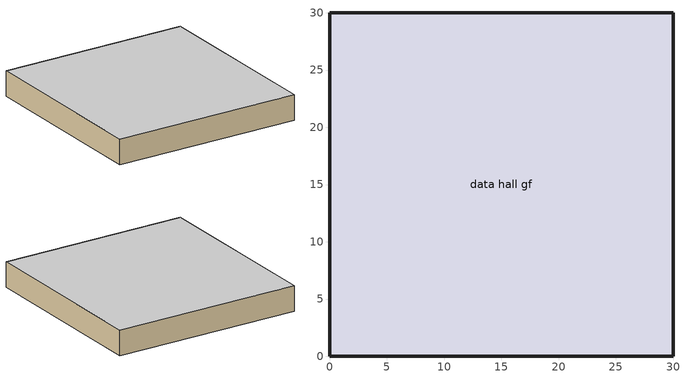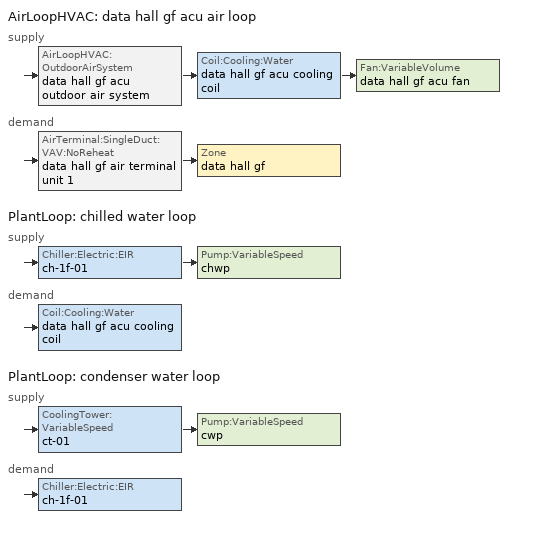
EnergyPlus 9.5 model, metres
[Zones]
data hall gf
 floor ground (floor): 30,30 30,0 0,0 0,30 z0
 wall outside (ext-walls): 0,0 30,0 30,30 0,30 0,0 z0:4
 ceiling inside (ceiling): 0,0 30,0 30,30 0,30 z4
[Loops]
AirLoopHVAC 'data hall gf acu air loop'
 supply: AirLoopHVAC:OutdoorAirSystem 'data hall gf acu outdoor air system' > Coil:Cooling:Water 'data hall gf acu cooling coil' > Fan:VariableVolume 'data hall gf acu fan'
 demand: AirTerminal:SingleDuct:VAV:NoReheat 'data hall gf air terminal unit 1' > Zone 'data hall gf'
PlantLoop 'chilled water loop'
 supply: Chiller:Electric:EIR 'ch-1f-01' > Pump:VariableSpeed 'chwp'
 demand: Coil:Cooling:Water 'data hall gf acu cooling coil'
PlantLoop 'condenser water loop'
 supply: CoolingTower:VariableSpeed 'ct-01' > Pump:VariableSpeed 'cwp'
 demand: Chiller:Electric:EIR 'ch-1f-01'
[Building]
Simple One Zone (Wireframe DXF): 0, suburbs, 0.04, 0.004, minimalshadowing, 30, 6
[Site:GroundTemperature:BuildingSurface]
20.03, 20.03, 20.13, 20.3, 20.43, 20.52, 20.62, 20.77, 20.78, 20.55, 20.44, 20.2
[Site:GroundTemperature:Deep]
16.1, 16.1, 16.1, 16.1, 16.1, 16.1, 16.1, 16.1, 16.1, 16.1, 16.1, 16.1
[Site:GroundTemperature:Shallow]
20.03, 20.03, 20.13, 20.3, 20.43, 20.52, 20.62, 20.77, 20.78, 20.55, 20.44, 20.2
[Site:Location]
singapore: 1.37, 103.98, 8, 16
[SizingPeriod:DesignDay]
singapore ann clg .4% condns db=>mwb: 6, 21, summerdesignday, 33.2, 5.5, defaultmultipliers, , wetbulb, 26.4, , , , , 101133, 4.1, 30, no, no, no, ashraetau, , , 0.494, 2.03
singapore ann clg .4% condns dp=>mdb: 6, 21, summerdesignday, 29.5, 5.5, defaultmultipliers, , dewpoint, 27, , , , , 101133, 4.1, 30, no, no, no, ashraetau, , , 0.494, 2.03
singapore ann clg .4% condns enth=>mdb: 6, 21, summerdesignday, 30.9, 5.5, defaultmultipliers, , enthalpy, , , , 88500, , 101133, 4.1, 30, no, no, no, ashraetau, , , 0.494, 2.03
singapore ann clg .4% condns wb=>mdb: 6, 21, summerdesignday, 30.7, 5.5, defaultmultipliers, , wetbulb, 27.7, , , , , 101133, 4.1, 30, no, no, no, ashraetau, , , 0.494, 2.03
singapore ann htg 99.6% condns db: 12, 21, winterdesignday, 23, 0, defaultmultipliers, , wetbulb, 23, , , , , 101133, 2, 320, no, no, no, ashraeclearsky, , , , , 0
singapore ann htg wind 99.6% condns ws=>mcdb: 12, 21, winterdesignday, 28, 0, defaultmultipliers, , wetbulb, 28, , , , , 101133, 8.3, 320, no, no, no, ashraeclearsky, , , , , 0
singapore ann hum_n 99.6% condns dp=>mcdb: 12, 21, winterdesignday, 28.4, 0, defaultmultipliers, , dewpoint, 20.9, , , , , 101133, 2, 320, no, no, no, ashraeclearsky, , , , , 0
[Construction]
ceiling; floor: 8in concrete hw
ext-walls: 1/2in gypsum, c19 - 2 in light weight concrete, e1 - 3 / 4 in plaster or gyp board, c6 - 8 in clay tile
[Material]
1/2in gypsum: smooth, 0.0127, 0.16, 800, 1090, 0.9, 0.9, 0.7
8in concrete hw: mediumrough, 0.2032, 1.729599, 2242.99, 836.99, 0.9, 0.9, 0.65
c19 - 2 in light weight concrete: mediumrough, 0.0508, 0.129891, 480.5539, 836.8, 0.9, 0.9, 0.7
c6 - 8 in clay tile: mediumrough, 0.2032, 0.7264, 1120, 837, 0.9, 0.9, 0.7
e1 - 3 / 4 in plaster or gyp board: smooth, 0.01905, 0.7264, 800, 1090, 0.9, 0.9, 0.7
[AirLoopHVAC]
data hall gf acu air loop: data hall gf acu controllers, data hall gf acu air loop availability manager list, autosize, data hall gf acu air loop branches, , data hall gf acu air loop supply inlet node, data hall gf acu air loop demand outlet node, data hall gf acu air loop demand inlet node, data hall gf acu air loop supply outlet node, 1
[AirLoopHVAC:OutdoorAirSystem]
data hall gf acu outdoor air system: data hall gf acu outdoor air system controllers, data hall gf acu outdoor air system outdoor air equipment, data hall gf acu outdoor air system availability manager list
[AirTerminal:SingleDuct:VAV:NoReheat]
data hall gf air terminal unit 1: always on, data hall gf inlet node 1, data hall gf air terminal unit 1 inlet node, autosize, constant, 0, autosize
[AvailabilityManager:Scheduled]
data hall gf acu air loop availability manager; data hall gf acu outdoor air system availability manager: always on
[Chiller:Electric:EIR]
ch-1f-01: 1.43157e+06, 8.26, 11, 32, 0.049, 0.0873, ch-1f-01 cooling capacity function of temperature curve, ch-1f-01 electric input to cooling output ratio function of temperature curve, ch-1f-01 electric input to cooling output ratio function of part load ratio curve, 0, 0.85, 0.85, 0, ch-1f-01 chilled water inlet node, ch-1f-01 chilled water outlet node, ch-1f-01 condenser water inlet node, ch-1f-01 condenser water outlet node, watercooled, 0, 1, 5, notmodulated, 0, , , 1, , , , , , , General
[Coil:Cooling:Water]
data hall gf acu cooling coil: always on, 0.82, 135.28, 10.3, 31.84, 15.43, 0.02, 0.01, data hall gf acu water inlet node, data hall gf acu water outlet node, data hall gf acu outdoor air system mixed air node, data hall gf acu cooling coil air outlet node, simpleanalysis, counterflow, , 15
[Controller:OutdoorAir]
data hall gf acu outdoor air system controller: data hall gf acu outdoor air system relief air outlet node, data hall gf acu air loop supply inlet node, data hall gf acu outdoor air system mixed air node, data hall gf acu outdoor air system outside air inlet node, autosize, autosize, noeconomizer, modulateflow, 23, , 13.5, , -30, nolockout, fixedminimum, oafractionsched, , , , , no, , 1, yes, bypasswhenwithineconomizerlimits
[Controller:WaterCoil]
data hall gf acu controller: temperature, reverse, flow, data hall gf acu air loop supply outlet node, data hall gf acu water inlet node, autosize, autosize, 0
[CoolingTower:VariableSpeed]
ct-01: ct-01 inlet node, ct-01 outlet node, yorkcalcuserdefined, yorkcalc default tower model, 26.6, 5, 5, 0.151, 95.3, 29812, ct-01 fan power ratio function of air flow rate ratio curve, 0.25, 0, 0, 2, , lossfactor, 0.2, 0.008, concentrationratio, 3, , , , 1, minimalcell, 0.33, 1, 1, General
[CoolingTowerPerformance:YorkCalc]
yorkcalc default tower model: -34.4, 26.6667, 1.1111, 22.2222, 1.1111, 40, 0.5, 4, 8, -0.359741, -0.0550536, 0.00238504, 0.173927, -0.0248474, 0.000484302, -0.00558985, 0.000577008, -1.34243e-05, 2.84766, -0.121765, 0.00145992, 1.68043, -0.0166921, -0.000719053, -0.0254852, 4.87492e-05, 2.71923e-05, -0.0653766, -0.00227817, 0.000250025, -0.0910565, 0.00318176, 3.86218e-05, -0.00342854, 8.5659e-06, -1.51682e-06
[DesignSpecification:OutdoorAir]
sz dsoa data hall gf: flow/person, 0.0125, 0, 0, 0
[ElectricEquipment:ITE:AirCooled]
data hall gf ite-1: data hall gf, flowfromsystem, watts/unit, 1000, 1000, 0, data hall gf ite-1 operation schedule, data hall gf ite-1 cpu loading schedule, data hall gf ite-1 cpu power input function of loading and supply temperature curve, 0.4, 0.0001, data hall gf ite-1 air flow function of loading and air temperature curve, data hall gf ite-1 fan power input function of flow curve, 18, a1, adjustedsupply, , , data hall gf inlet node 1, 0.1, data hall gf ite-1 recirculation function of loading and supply temperature curve, 1, data hall gf ite-1 electric power supply efficiency function of part load ratio curve, 1, ITE-CPU, ITE-Fans, ITE-UPS
[EnergyManagementSystem:OutputVariable]
Carbon Emissions: carbon_emissions; averaged; systemtimestep; ; tons
Power Utilization Effectiveness: pue_value; averaged; systemtimestep
[EnergyManagementSystem:Program]
calculatecarbon: set carbon_emissions = 0.4 * total_purchased_electricity / 1000 / 12
calculatepue: if it_equip_power > 0.0; set pue_value = whole_building_power / it_equip_power; else; set pue_value = 0.0; endif
[EnergyManagementSystem:ProgramCallingManager]
calculate power utilization effectiveness: endofzonetimestepbeforezonereporting; calculatepue
[EnergyManagementSystem:Sensor]
it_equip_power: whole building; Facility Total Building Electricity Demand Rate
total_purchased_electricity: whole building; Facility Total Purchased Electricity Rate
whole_building_power: whole building; Facility Total Electricity Demand Rate
whole_hvac_power: whole building; Facility Total HVAC Electricity Demand Rate
[ExternalInterface:Actuator]
chilled_water_loop_supply_temperature_setpoint: chilled water loop exit temperature setpoint schedule, schedule:constant, schedule value
condenser_water_loop_supply_temperature_setpoint: condenser water loop exit temperature setpoint schedule, schedule:constant, schedule value
data_hall_gf_acu_supply_air_temperature_setpoint: data hall gf acu air loop supply air temperature schedule, schedule:constant, schedule value
[ExternalInterface:Schedule]
data hall gf ite-1 cpu loading schedule: data hall gf ite-1 cpu loading schedule schedule type limit, 1
[Fan:VariableVolume]
data hall gf acu fan: always on, 0.73, 452.8, 165, fraction, 0, , 0.86, 1, 0, 1.68, -0.49, -0.07, -0.04, data hall gf acu cooling coil air outlet node, data hall gf acu air loop supply outlet node, General
[OutdoorAir:Mixer]
data hall gf acu outdoor air system mixer box: data hall gf acu outdoor air system mixed air node, data hall gf acu outdoor air system outside air inlet node, data hall gf acu outdoor air system relief air outlet node, data hall gf acu air loop supply inlet node
[PlantEquipmentList]
chilled water loop equipment list: chiller:electric:eir, ch-1f-01
condenser water loop equipment list: coolingtower:variablespeed, ct-01
[PlantEquipmentOperation:CoolingLoad]
chilled water loop cooling operation scheme: 0, 1e+09, chilled water loop equipment list
condenser water loop cooling operation scheme: 0, 1e+09, condenser water loop equipment list
[PlantEquipmentOperationSchemes]
chilled water loop operation scheme: plantequipmentoperation:coolingload, chilled water loop cooling operation scheme, always on
condenser water loop operation scheme: plantequipmentoperation:coolingload, condenser water loop cooling operation scheme, always on
[PlantLoop]
chilled water loop: water, , chilled water loop operation scheme, chilled water loop supply outlet node, 100, 5, autosize, 0, autocalculate, chilled water loop supply inlet node, chilled water loop supply outlet node, chilled water loop supply branches, chilled water loop supply connectors, chilled water loop demand inlet node, chilled water loop demand outlet node, chilled water loop demand branches, chilled water loop demand connectors, sequentialload, , singlesetpoint, none, none, 0
condenser water loop: water, , condenser water loop operation scheme, condenser water loop supply outlet node, 100, 5, autosize, 0, autocalculate, condenser water loop supply inlet node, condenser water loop supply outlet node, condenser water loop supply branches, condenser water loop supply connectors, condenser water loop demand inlet node, condenser water loop demand outlet node, condenser water loop demand branches, condenser water loop demand connectors, sequentialuniformplr, , singlesetpoint, none, none, 0
[Pump:VariableSpeed]
chwp: chwp inlet node, chilled water loop supply outlet node, 0.22, 547211, 273953, 0.6, 0, -0.07, 1.16, 0.09, 0, autosize, intermittent, , , 1.372, , , , , , , , 0.5, powerperflowperpressure, 348701.1, 1.28205, 0, General
cwp: cwp inlet node, condenser water loop supply outlet node, 0.29, 389930, 273869, 0.92, 0, -0.04, 1.17, -0.1, -0.1, autosize, intermittent, , , 1.372, , , , , , , , 0.5, powerperflowperpressure, 348701.1, 1.28205, 0, General
[SetpointManager:MixedAir]
data hall gf acu outdoor air system mixed air manager: temperature, data hall gf acu air loop supply outlet node, data hall gf acu outdoor air system mixed air node, data hall gf acu air loop supply outlet node, data hall gf acu outdoor air system mixed air node, , , 7.2
[SetpointManager:Scheduled]
chilled water loop exit temperature setpoint manager: temperature, chilled water loop exit temperature setpoint schedule, chilled water loop supply outlet node
condenser water loop exit temperature setpoint manager: temperature, condenser water loop exit temperature setpoint schedule, condenser water loop supply outlet node
data hall gf acu air loop supply air temperature setpoint manager: temperature, data hall gf acu air loop supply air temperature schedule, data hall gf acu air loop supply outlet node
[Sizing:Plant]
chilled water loop: cooling, 11, 9, noncoincident, 1, none
condenser water loop: cooling, 32, 5, noncoincident, 1, none
[Sizing:System]
data hall gf acu air loop: sensible, autosize, 0.4, 7, 0.0085, 11, 0.0085, 21, 25, noncoincident, yes, no, 0.0085, 0.0085, designday, , , , , designday
[Sizing:Zone]
data hall gf: supplyairtemperature, 21, 9, supplyairtemperature, 40, 30, 0.0075, 0.004, sz dsoa data hall gf, 1.25, 1.15, designday, 0, 0.000762, 0, 0, designday, 0, 0.002032, 0.141576, 0.3, , no, neutralsupplyair, autosize, autosize
[ThermostatSetpoint:DualSetpoint]
data hall gf thermostat: data hall gf heating setpoint schedule, data hall gf cooling setpoint schedule
[Zone]
data hall gf: 0, 0, 0, 0, 1, 1, autocalculate, autocalculate, autocalculate
[ZoneControl:Thermostat]
data hall gf room temperature control: data hall gf, data hall gf control type schedule, thermostatsetpoint:dualsetpoint, data hall gf thermostat, , , , , , , 0
[Zone equipment]
data hall gf: data hall gf air terminal unit 1
[Curve:Biquadratic]
ch-1f-01 cooling capacity function of temperature curve: 1, 0, 0, 0, 0, 0, 0, 100, 0, 100, , , dimensionless, dimensionless, dimensionless
ch-1f-01 electric input to cooling output ratio function of temperature curve: 0.43, -0.1, 0, 0.06, 0, 0, 0, 100, 0, 100, , , dimensionless, dimensionless, dimensionless
data hall gf ite-1 air flow function of loading and air temperature curve; data hall gf ite-1 cpu power input function of loading and supply temperature curve: 0, 1, 0, 0, 0, 0, 0, 1.5, -10, 99, , , dimensionless, dimensionless, dimensionless
data hall gf ite-1 recirculation function of loading and supply temperature curve: 1, 0, 0, 0, 0, 0, 0, 1.5, -10, 99, , , dimensionless, dimensionless, dimensionless
[Curve:Cubic]
ct-01 fan power ratio function of air flow rate ratio curve: -0.01, 0.05, -0.08, 0.96, 0, 1, , , dimensionless, dimensionless
[Curve:Quadratic]
ch-1f-01 electric input to cooling output ratio function of part load ratio curve: 0, 1, 0, 0, 1, , , dimensionless, dimensionless
data hall gf ite-1 electric power supply efficiency function of part load ratio curve: 1, 0, 0, 0, 99, , , dimensionless, dimensionless
data hall gf ite-1 fan power input function of flow curve: 0, 1, 0, 0, 99, , , dimensionless, dimensionless
[Schedule:Compact]
always on: fraction, through: 12/31, for: alldays, until: 24:00, 1
oafractionsched: fraction, through: 12/31, for: alldays, until: 7:00, 0, until: 18:00, 0, until: 24:00, 0
[Schedule:Constant]
chilled water loop exit temperature setpoint schedule: temperature, 11
condenser water loop exit temperature setpoint schedule: temperature, 32
data hall gf acu air loop supply air temperature schedule: any number, 21
data hall gf control type schedule: any number, 4
data hall gf cooling setpoint schedule: temperature, 30
data hall gf heating setpoint schedule: temperature, 15
data hall gf ite-1 operation schedule: any number, 1
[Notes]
Copyright (c) 2024, Openergy development team
http://www.openergy.fr
https://github.com/openergy/opyplus
- Darwin Line endings
